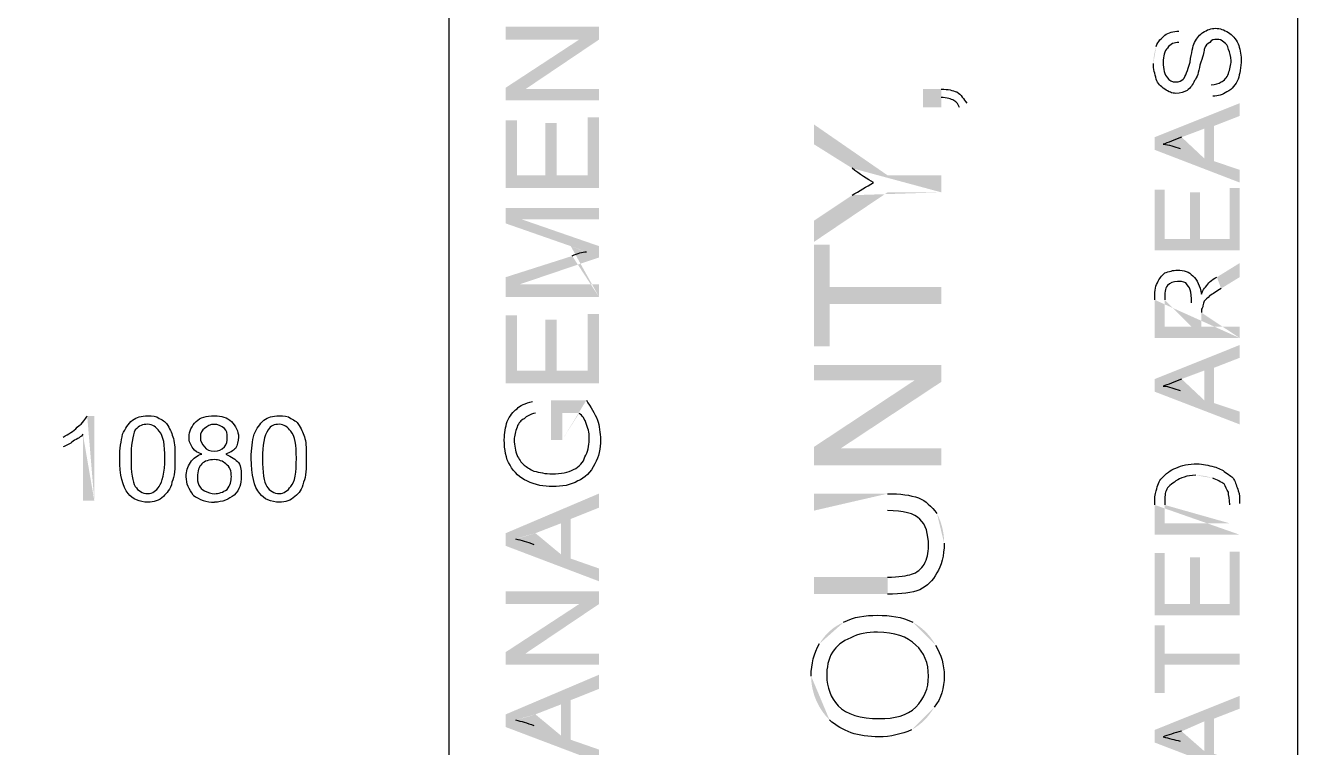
# Model space of a CAD drawing. Header units: feet. Extents: x -88.4 to -52.7, y -30 to -2.4.
# Drawn here: x -54.986 to -53.485, y -10.049 to -9.197 of the extents above; entities that cross this region are included whole.
import ezdxf

# ---------------------------------------------------------------- set-up
doc = ezdxf.new("R2010")
doc.units = ezdxf.units.FT
doc.header["$LTSCALE"] = 0.3
doc.header["$MEASUREMENT"] = 0
doc.layers.add('PDF_Geometry', color=7, linetype='Continuous')
doc.layers.add('PDF_Solid Fills', color=7, linetype='Continuous')

msp = doc.modelspace()

# ---------------------------------------------------------------- hatches: boundary and pattern name
at = {"layer": 'PDF_Solid Fills', "transparency": 33554559}
for points in [[(-54.3095, -9.285), (-54.4196, -9.285), (-54.4196, -9.27), (-54.3329, -9.2132), (-54.4196, -9.2132), (-54.4196, -9.1982), (-54.3095, -9.1982), (-54.3095, -9.2132), (-54.3963, -9.2717), (-54.3095, -9.2717)], [(-54.3095, -9.3885), (-54.4196, -9.3885), (-54.4196, -9.3084), (-54.4063, -9.3084), (-54.4063, -9.3735), (-54.373, -9.3735), (-54.373, -9.3118), (-54.3596, -9.3118), (-54.3596, -9.3735), (-54.3229, -9.3735), (-54.3229, -9.3051), (-54.3095, -9.3051)], [(-53.5538, -9.462), (-53.6539, -9.462), (-53.6539, -9.3902), (-53.6422, -9.3902), (-53.6422, -9.4486), (-53.6122, -9.4486), (-53.6122, -9.3935), (-53.6006, -9.3935), (-53.6006, -9.4486), (-53.5655, -9.4486), (-53.5655, -9.3885), (-53.5538, -9.3885)], [(-53.9058, -9.5254), (-54.0376, -9.5254), (-54.0376, -9.5754), (-54.056, -9.5754), (-54.056, -9.4553), (-54.0376, -9.4553), (-54.0376, -9.5053), (-53.9058, -9.5053)], [(-54.3095, -9.6188), (-54.4196, -9.6188), (-54.4196, -9.5387), (-54.4063, -9.5387), (-54.4063, -9.6038), (-54.373, -9.6038), (-54.373, -9.5437), (-54.3596, -9.5437), (-54.3596, -9.6038), (-54.3229, -9.6038), (-54.3229, -9.5371), (-54.3095, -9.5371)], [(-53.9058, -9.7156), (-54.056, -9.7156), (-54.056, -9.6939), (-53.9375, -9.6155), (-54.056, -9.6155), (-54.056, -9.5972), (-53.9058, -9.5972), (-53.9058, -9.6172), (-54.0243, -9.6956), (-53.9058, -9.6956)], [(-53.5538, -9.8926), (-53.6539, -9.8926), (-53.6539, -9.8192), (-53.6422, -9.8192), (-53.6422, -9.8793), (-53.6122, -9.8793), (-53.6122, -9.8242), (-53.6006, -9.8242), (-53.6006, -9.8793), (-53.5655, -9.8793), (-53.5655, -9.8175), (-53.5538, -9.8175)], [(-54.3095, -9.951), (-54.4196, -9.951), (-54.4196, -9.936), (-54.3329, -9.8793), (-54.4196, -9.8793), (-54.4196, -9.8643), (-54.3095, -9.8643), (-54.3095, -9.8793), (-54.3963, -9.9377), (-54.3095, -9.9377)], [(-53.5538, -9.951), (-53.6422, -9.951), (-53.6422, -9.9844), (-53.6539, -9.9844), (-53.6539, -9.9043), (-53.6422, -9.9043), (-53.6422, -9.9377), (-53.5538, -9.9377)]]:
    msp.add_hatch(color=256, dxfattribs=at).paths.add_polyline_path(points)
h = msp.add_hatch(color=256, dxfattribs=at)
h.paths.add_polyline_path([(-53.5856, -9.28), (-53.5872, -9.2667)], flags=0)
h.paths.add_polyline_path([(-53.6522, -9.2216, 0.082095), (-53.6556, -9.2416)], flags=0)
h.paths.add_polyline_path([(-53.6256, -9.2032), (-53.6256, -9.2166)], flags=0)
h = msp.add_hatch(color=256, dxfattribs=at)
h.paths.add_polyline_path([(-53.9058, -9.2933), (-53.9275, -9.2933), (-53.9275, -9.2717), (-53.9058, -9.2717)], flags=0)
h.paths.add_polyline_path([(-53.8758, -9.2883), (-53.8841, -9.2933)], flags=0)
h.paths.add_polyline_path([(-53.9058, -9.2817), (-53.9058, -9.2933)], flags=0)
h = msp.add_hatch(color=256, dxfattribs=at)
h.paths.add_polyline_path([(-53.5538, -9.3819), (-53.6539, -9.3434), (-53.6539, -9.3284), (-53.5538, -9.2883), (-53.5538, -9.3034), (-53.5839, -9.3151), (-53.5839, -9.3568), (-53.5538, -9.3669)], flags=0)
h.paths.add_polyline_path([(-53.5956, -9.3534), (-53.5956, -9.3184), (-53.6222, -9.3284)], flags=0)
h.paths.add_polyline_path([(-53.6239, -9.3418), (-53.5956, -9.3534)], flags=0)
h = msp.add_hatch(color=256, dxfattribs=at)
h.paths.add_polyline_path([(-53.9058, -9.3935), (-53.9692, -9.3935), (-54.056, -9.452), (-54.056, -9.4269), (-54.0109, -9.3969)], flags=0)
h.paths.add_polyline_path([(-54.0109, -9.3651), (-54.056, -9.3368), (-54.056, -9.3134), (-53.9692, -9.3734), (-53.9058, -9.3734), (-53.9058, -9.3935)], flags=0)
h = msp.add_hatch(color=256, dxfattribs=at)
h.paths.add_polyline_path([(-54.3095, -9.5171), (-54.4196, -9.5171), (-54.4196, -9.4936), (-54.3412, -9.4686)], flags=0)
h.paths.add_polyline_path([(-54.3429, -9.457, 0.016763), (-54.3245, -9.4636)], flags=0)
h.paths.add_polyline_path([(-54.3429, -9.457), (-54.4196, -9.4302), (-54.4196, -9.4119), (-54.3095, -9.4119), (-54.3095, -9.4252), (-54.4013, -9.4252), (-54.3095, -9.457), (-54.3095, -9.4703), (-54.403, -9.502), (-54.3095, -9.502), (-54.3095, -9.5171)], flags=0)
h = msp.add_hatch(color=256, dxfattribs=at)
h.paths.add_polyline_path([(-53.5538, -9.5654), (-53.6539, -9.5654), (-53.6539, -9.5204)], flags=0)
h.paths.add_polyline_path([(-53.5806, -9.4936), (-53.5538, -9.477), (-53.5538, -9.4936), (-53.5756, -9.507)], flags=0)
h.paths.add_polyline_path([(-53.5989, -9.5354), (-53.5989, -9.5521), (-53.5538, -9.5521), (-53.5538, -9.5654)], flags=0)
h.paths.add_polyline_path([(-53.6106, -9.5521), (-53.6106, -9.5237)], flags=0)
h.paths.add_polyline_path([(-53.6422, -9.5204), (-53.6422, -9.5521), (-53.6106, -9.5521)], flags=0)
h = msp.add_hatch(color=256, dxfattribs=at)
h.paths.add_polyline_path([(-53.5538, -9.6673), (-53.6539, -9.6288), (-53.6539, -9.6138), (-53.5538, -9.5737), (-53.5538, -9.5888), (-53.5839, -9.6005), (-53.5839, -9.6422), (-53.5538, -9.6523)], flags=0)
h.paths.add_polyline_path([(-53.5956, -9.6388), (-53.5956, -9.6038), (-53.6222, -9.6138)], flags=0)
h.paths.add_polyline_path([(-53.6239, -9.6272), (-53.5956, -9.6388)], flags=0)
h = msp.add_hatch(color=256, dxfattribs=at)
h.paths.add_polyline_path([(-54.3529, -9.6856), (-54.3663, -9.6856), (-54.3663, -9.6388), (-54.3245, -9.6388)], flags=0)
h.paths.add_polyline_path([(-54.388, -9.6405), (-54.3846, -9.6539)], flags=0)
h.paths.add_polyline_path([(-54.3329, -9.6539), (-54.3529, -9.6539), (-54.3529, -9.6856)], flags=0)
h = msp.add_hatch(color=256, dxfattribs=at)
h.paths.add_polyline_path([(-54.905, -9.7574), (-54.9185, -9.7574), (-54.9185, -9.6789)], flags=0)
h.paths.add_polyline_path([(-54.9418, -9.6939), (-54.9418, -9.6823)], flags=0)
h.paths.add_polyline_path([(-54.9134, -9.6573), (-54.905, -9.6573), (-54.905, -9.7574)], flags=0)
h = msp.add_hatch(color=256, dxfattribs=at)
h.paths.add_polyline_path([(-53.5538, -9.7975), (-53.6539, -9.7975), (-53.6539, -9.7624)], flags=0)
h.paths.add_polyline_path([(-53.5538, -9.7607), (-53.5538, -9.7975)], flags=0)
h.paths.add_polyline_path([(-53.5655, -9.7841), (-53.5655, -9.7624)], flags=0)
h.paths.add_polyline_path([(-53.5856, -9.7307, 0.082095), (-53.6056, -9.7274)], flags=0)
h.paths.add_polyline_path([(-53.6422, -9.7624), (-53.6422, -9.7841), (-53.5655, -9.7841)], flags=0)
h = msp.add_hatch(color=256, dxfattribs=at)
h.paths.add_polyline_path([(-54.3095, -9.8525), (-54.4196, -9.8107), (-54.4196, -9.7957), (-54.3095, -9.7489), (-54.3095, -9.7656), (-54.3429, -9.7789), (-54.3429, -9.8257), (-54.3095, -9.8374)], flags=0)
h.paths.add_polyline_path([(-54.3545, -9.8207), (-54.3545, -9.7841), (-54.3846, -9.7957)], flags=0)
h.paths.add_polyline_path([(-54.408, -9.8024, 0.021502), (-54.3846, -9.7957)], flags=0)
h.paths.add_polyline_path([(-54.3863, -9.8091), (-54.3545, -9.8207)], flags=0)
h = msp.add_hatch(color=256, dxfattribs=at)
h.paths.add_polyline_path([(-54.056, -9.7691), (-54.056, -9.7491), (-53.9692, -9.7491)], flags=0)
h.paths.add_polyline_path([(-53.9024, -9.8075, 0.11949), (-53.9109, -9.7724)], flags=0)
h.paths.add_polyline_path([(-53.9692, -9.8676), (-54.056, -9.8676), (-54.056, -9.8475), (-53.9692, -9.8475)], flags=0)
h.paths.add_polyline_path([(-53.9692, -9.7691), (-54.056, -9.7691)], flags=0)
h = msp.add_hatch(color=256, dxfattribs=at)
h.paths.add_polyline_path([(-54.0593, -9.9644, 0.198799), (-54.0376, -10.0161)], flags=0)
h.paths.add_polyline_path([(-54.021, -9.9009, 0.166136), (-54.0493, -9.926)], flags=0)
h.paths.add_polyline_path([(-53.9125, -9.9277, 0.14181), (-53.9392, -9.9009)], flags=0)
h.paths.add_polyline_path([(-53.9409, -10.0278, 0.140625), (-53.9142, -10.0011)], flags=0)
h = msp.add_hatch(color=256, dxfattribs=at)
h.paths.add_polyline_path([(-54.3095, -10.0662), (-54.4196, -10.0245), (-54.4196, -10.0095), (-54.3095, -9.9627), (-54.3095, -9.9794), (-54.3429, -9.9927), (-54.3429, -10.0395), (-54.3095, -10.0511)], flags=0)
h.paths.add_polyline_path([(-54.3545, -10.0345), (-54.3545, -9.9978), (-54.3846, -10.0095)], flags=0)
h.paths.add_polyline_path([(-54.408, -10.0161, 0.021502), (-54.3846, -10.0095)], flags=0)
h.paths.add_polyline_path([(-54.3863, -10.0228), (-54.3545, -10.0345)], flags=0)
h = msp.add_hatch(color=256, dxfattribs=at)
h.paths.add_polyline_path([(-53.5538, -10.0812), (-53.6539, -10.0428), (-53.6539, -10.0278), (-53.5538, -9.9877), (-53.5538, -10.0028), (-53.5839, -10.0145), (-53.5839, -10.0561), (-53.5538, -10.0662)], flags=0)
h.paths.add_polyline_path([(-53.5956, -10.0528), (-53.5956, -10.0178), (-53.6222, -10.0295)], flags=0)
h.paths.add_polyline_path([(-53.6239, -10.0411), (-53.5956, -10.0528)], flags=0)

# ---------------------------------------------------------------- linework, layer by layer
at = {"layer": 'PDF_Geometry', "lineweight": 25}
msp.add_lwpolyline([(-68.9998, -12.4632), (-68.9998, -2.4479), (-53.4855, -2.4479), (-53.4855, -12.4632)], close=True, dxfattribs=at)
msp.add_lwpolyline([(-54.4864, -12.4632), (-54.4864, -2.4479)], dxfattribs=at)
msp.add_lwpolyline([(-54.7883, -9.7507, 0.165326), (-54.7633, -9.7591)], format="xyb", dxfattribs=at)
for points in [[(-53.5972, -9.2049), (-53.5922, -9.2016), (-53.5872, -9.1999), (-53.5822, -9.1999)], [(-53.5822, -9.1999), (-53.5772, -9.1999), (-53.5721, -9.2016), (-53.5671, -9.2049)], [(-53.6522, -9.2216), (-53.6506, -9.2149), (-53.6456, -9.2116), (-53.6422, -9.2082)], [(-53.6422, -9.2082), (-53.6372, -9.2049), (-53.6322, -9.2032), (-53.6256, -9.2032)], [(-53.6072, -9.2166), (-53.6039, -9.2116), (-53.6006, -9.2066), (-53.5972, -9.2049)], [(-53.5806, -9.2132), (-53.5839, -9.2132), (-53.5872, -9.2132), (-53.5889, -9.2166)], [(-53.5721, -9.2166), (-53.5756, -9.2132), (-53.5772, -9.2132), (-53.5806, -9.2132)], [(-53.5671, -9.2049), (-53.5621, -9.2082), (-53.5588, -9.2116), (-53.5555, -9.2182)], [(-53.6389, -9.2232), (-53.6422, -9.2266), (-53.6439, -9.2332), (-53.6439, -9.2399)], [(-53.6256, -9.2166), (-53.6306, -9.2166), (-53.6356, -9.2182), (-53.6389, -9.2232)], [(-53.6122, -9.2399), (-53.6106, -9.2282), (-53.6089, -9.2216), (-53.6072, -9.2166)], [(-53.5956, -9.2249), (-53.5956, -9.2282), (-53.5972, -9.2332), (-53.6006, -9.2433)], [(-53.5889, -9.2166), (-53.5922, -9.2182), (-53.5939, -9.2199), (-53.5956, -9.2249)], [(-53.5671, -9.2249), (-53.5671, -9.2199), (-53.5705, -9.2182), (-53.5721, -9.2166)], [(-53.5638, -9.2382), (-53.5638, -9.2332), (-53.5655, -9.2282), (-53.5671, -9.2249)], [(-53.5555, -9.2182), (-53.5538, -9.2232), (-53.5521, -9.2299), (-53.5521, -9.2366)], [(-53.6522, -9.26), (-53.6539, -9.2533), (-53.6556, -9.2483), (-53.6556, -9.2416)], [(-53.6439, -9.2399), (-53.6439, -9.2483), (-53.6422, -9.255), (-53.6389, -9.2583)], [(-53.6206, -9.26), (-53.6172, -9.2567), (-53.6156, -9.25), (-53.6122, -9.2399)], [(-53.6006, -9.2433), (-53.6022, -9.2517), (-53.6039, -9.2583), (-53.6072, -9.2617)], [(-53.5671, -9.2533), (-53.5655, -9.2483), (-53.5638, -9.2433), (-53.5638, -9.2382)], [(-53.5521, -9.2366), (-53.5521, -9.2467), (-53.5538, -9.2533), (-53.5555, -9.26)], [(-53.6422, -9.2717), (-53.6472, -9.2683), (-53.6506, -9.265), (-53.6522, -9.26)], [(-53.6389, -9.2583), (-53.6372, -9.2617), (-53.6339, -9.2633), (-53.6289, -9.2633)], [(-53.6289, -9.2633), (-53.6256, -9.2633), (-53.6222, -9.2617), (-53.6206, -9.26)], [(-53.5756, -9.2633), (-53.5721, -9.2617), (-53.5688, -9.2583), (-53.5671, -9.2533)], [(-53.5555, -9.26), (-53.5588, -9.2667), (-53.5621, -9.2717), (-53.5688, -9.275)], [(-53.9058, -9.2717), (-53.8974, -9.2717), (-53.8924, -9.2733), (-53.8874, -9.275)], [(-53.8874, -9.275), (-53.8824, -9.2783), (-53.8791, -9.2833), (-53.8758, -9.2883)], [(-53.6289, -9.2767), (-53.6339, -9.2767), (-53.6372, -9.275), (-53.6422, -9.2717)], [(-53.6156, -9.2733), (-53.6189, -9.275), (-53.6239, -9.2767), (-53.6289, -9.2767)], [(-53.6072, -9.2617), (-53.6089, -9.2667), (-53.6122, -9.27), (-53.6156, -9.2733)], [(-53.5872, -9.2667), (-53.5822, -9.2667), (-53.5789, -9.265), (-53.5756, -9.2633)], [(-53.5688, -9.275), (-53.5739, -9.2783), (-53.5789, -9.28), (-53.5856, -9.28)], [(-53.8908, -9.285), (-53.8941, -9.2833), (-53.8991, -9.2817), (-53.9058, -9.2817)], [(-53.8841, -9.2933), (-53.8858, -9.29), (-53.8874, -9.2867), (-53.8908, -9.285)], [(-53.6222, -9.3284), (-53.6306, -9.3318), (-53.6389, -9.3351), (-53.6439, -9.3368)], [(-53.6439, -9.3368), (-53.6372, -9.3368), (-53.6306, -9.3401), (-53.6239, -9.3418)], [(-53.9859, -9.3819), (-53.9925, -9.3784), (-54.0025, -9.3718), (-54.0109, -9.3651)], [(-54.0109, -9.3969), (-54.0025, -9.3919), (-53.9942, -9.3869), (-53.9859, -9.3819)], [(-54.3412, -9.4686), (-54.3345, -9.4653), (-54.3295, -9.4636), (-54.3245, -9.4636)], [(-53.6506, -9.5003), (-53.6489, -9.4953), (-53.6456, -9.492), (-53.6422, -9.4886)], [(-53.6422, -9.4886), (-53.6372, -9.487), (-53.6322, -9.4853), (-53.6272, -9.4853)], [(-53.6272, -9.4986), (-53.6322, -9.4986), (-53.6356, -9.5003), (-53.6389, -9.5036)], [(-53.6272, -9.4853), (-53.6189, -9.4853), (-53.6139, -9.487), (-53.6089, -9.492)], [(-53.6172, -9.5003), (-53.6206, -9.4986), (-53.6239, -9.4986), (-53.6272, -9.4986)], [(-53.6089, -9.492), (-53.6039, -9.497), (-53.6006, -9.5036), (-53.5989, -9.5136)], [(-53.5939, -9.5053), (-53.5906, -9.5003), (-53.5872, -9.497), (-53.5806, -9.4936)], [(-53.6539, -9.5204), (-53.6539, -9.512), (-53.6539, -9.5053), (-53.6506, -9.5003)], [(-53.6389, -9.5036), (-53.6422, -9.507), (-53.6422, -9.512), (-53.6422, -9.5204)], [(-53.6122, -9.5086), (-53.6122, -9.5053), (-53.6156, -9.5036), (-53.6172, -9.5003)], [(-53.6106, -9.5237), (-53.6106, -9.5171), (-53.6106, -9.512), (-53.6122, -9.5086)], [(-53.5989, -9.5136), (-53.5972, -9.5086), (-53.5956, -9.507), (-53.5939, -9.5053)], [(-53.5756, -9.507), (-53.5806, -9.5103), (-53.5856, -9.5136), (-53.5889, -9.5154)], [(-53.5972, -9.5287), (-53.5989, -9.5304), (-53.5989, -9.5321), (-53.5989, -9.5354)], [(-53.5956, -9.5221), (-53.5972, -9.5254), (-53.5972, -9.5271), (-53.5972, -9.5287)], [(-53.5889, -9.5154), (-53.5922, -9.5187), (-53.5939, -9.5204), (-53.5956, -9.5221)], [(-53.6222, -9.6138), (-53.6306, -9.6172), (-53.6389, -9.6205), (-53.6439, -9.6222)], [(-53.6439, -9.6222), (-53.6372, -9.6222), (-53.6306, -9.6255), (-53.6239, -9.6272)], [(-54.418, -9.6639), (-54.4146, -9.6573), (-54.4113, -9.6523), (-54.4063, -9.6488)], [(-54.4063, -9.6488), (-54.403, -9.6455), (-54.3963, -9.6422), (-54.388, -9.6405)], [(-54.3245, -9.6388), (-54.3195, -9.6472), (-54.3145, -9.6539), (-54.3112, -9.6623)], [(-54.9251, -9.6706), (-54.9185, -9.6656), (-54.915, -9.6606), (-54.9134, -9.6573)], [(-54.8717, -9.6788), (-54.8684, -9.6722), (-54.865, -9.6672), (-54.86, -9.6622)], [(-54.86, -9.6622), (-54.855, -9.6588), (-54.85, -9.6572), (-54.8417, -9.6572)], [(-54.8417, -9.6572), (-54.8367, -9.6572), (-54.8317, -9.6572), (-54.8284, -9.6605)], [(-54.8284, -9.6605), (-54.8234, -9.6622), (-54.82, -9.6655), (-54.8184, -9.6688)], [(-54.7933, -9.6823), (-54.7933, -9.6756), (-54.7899, -9.6689), (-54.7849, -9.6639)], [(-54.7849, -9.6639), (-54.7799, -9.6589), (-54.7733, -9.6573), (-54.7633, -9.6573)], [(-54.7633, -9.6573), (-54.7549, -9.6573), (-54.7483, -9.6589), (-54.7433, -9.6639)], [(-54.7433, -9.6639), (-54.7383, -9.6689), (-54.7349, -9.6756), (-54.7349, -9.6823)], [(-54.7166, -9.6788), (-54.7133, -9.6722), (-54.7099, -9.6672), (-54.7049, -9.6622)], [(-54.7049, -9.6622), (-54.6999, -9.6588), (-54.6949, -9.6572), (-54.6866, -9.6572)], [(-54.6866, -9.6572), (-54.6816, -9.6572), (-54.6766, -9.6572), (-54.6733, -9.6605)], [(-54.6733, -9.6605), (-54.6683, -9.6622), (-54.6649, -9.6655), (-54.6633, -9.6688)], [(-54.4213, -9.6856), (-54.4213, -9.6773), (-54.4196, -9.6706), (-54.418, -9.6639)], [(-54.398, -9.6606), (-54.4013, -9.6623), (-54.4046, -9.6656), (-54.4063, -9.6706)], [(-54.3846, -9.6539), (-54.3913, -9.6556), (-54.3946, -9.6573), (-54.398, -9.6606)], [(-54.3245, -9.6673), (-54.3262, -9.6606), (-54.3295, -9.6573), (-54.3329, -9.6539)], [(-54.3112, -9.6623), (-54.3095, -9.6689), (-54.3079, -9.6773), (-54.3079, -9.6856)], [(-54.9418, -9.6823), (-54.9351, -9.6789), (-54.9301, -9.6756), (-54.9251, -9.6706)], [(-54.9185, -9.6789), (-54.9201, -9.6823), (-54.9251, -9.6839), (-54.9301, -9.6873)], [(-54.875, -9.7073), (-54.875, -9.6956), (-54.8734, -9.6873), (-54.8717, -9.6788)], [(-54.8567, -9.6738), (-54.86, -9.6805), (-54.8617, -9.6923), (-54.8617, -9.7073)], [(-54.8417, -9.6672), (-54.8484, -9.6672), (-54.8517, -9.6688), (-54.8567, -9.6738)], [(-54.8284, -9.6755), (-54.8317, -9.6705), (-54.8367, -9.6672), (-54.8417, -9.6672)], [(-54.8217, -9.7073), (-54.8217, -9.6923), (-54.8234, -9.6805), (-54.8284, -9.6755)], [(-54.8184, -9.6688), (-54.815, -9.6738), (-54.8134, -9.6788), (-54.8117, -9.6839)], [(-54.7749, -9.6723), (-54.7783, -9.6739), (-54.7799, -9.6773), (-54.7799, -9.6823)], [(-54.7633, -9.6673), (-54.7683, -9.6673), (-54.7716, -9.6689), (-54.7749, -9.6723)], [(-54.7516, -9.6723), (-54.7549, -9.6689), (-54.7599, -9.6673), (-54.7633, -9.6673)], [(-54.7483, -9.6823), (-54.7483, -9.6789), (-54.7483, -9.6739), (-54.7516, -9.6723)], [(-54.7199, -9.7073), (-54.7199, -9.6956), (-54.7183, -9.6873), (-54.7166, -9.6788)], [(-54.6999, -9.6738), (-54.7049, -9.6805), (-54.7066, -9.6923), (-54.7066, -9.7073)], [(-54.6866, -9.6672), (-54.6933, -9.6672), (-54.6966, -9.6688), (-54.6999, -9.6738)], [(-54.6733, -9.6755), (-54.6766, -9.6705), (-54.6816, -9.6672), (-54.6866, -9.6672)], [(-54.6666, -9.7073), (-54.6666, -9.6923), (-54.6683, -9.6805), (-54.6733, -9.6755)], [(-54.6633, -9.6688), (-54.6599, -9.6738), (-54.6583, -9.6788), (-54.6566, -9.6839)], [(-54.4063, -9.6706), (-54.408, -9.6756), (-54.4096, -9.6806), (-54.4096, -9.6856)], [(-54.3212, -9.6856), (-54.3212, -9.6789), (-54.3212, -9.6739), (-54.3245, -9.6673)], [(-54.9301, -9.6873), (-54.9335, -9.6906), (-54.9385, -9.6923), (-54.9418, -9.6939)], [(-54.8117, -9.6839), (-54.81, -9.6906), (-54.81, -9.6973), (-54.81, -9.7073)], [(-54.7883, -9.6956), (-54.7916, -9.6923), (-54.7933, -9.6873), (-54.7933, -9.6823)], [(-54.7799, -9.6823), (-54.7799, -9.6873), (-54.7783, -9.6906), (-54.7749, -9.6939)], [(-54.7749, -9.6939), (-54.7733, -9.6973), (-54.7683, -9.6989), (-54.7633, -9.6989)], [(-54.7633, -9.6989), (-54.7583, -9.6989), (-54.7549, -9.6973), (-54.7516, -9.6939)], [(-54.7516, -9.6939), (-54.7483, -9.6906), (-54.7483, -9.6873), (-54.7483, -9.6823)], [(-54.7349, -9.6823), (-54.7349, -9.6873), (-54.7366, -9.6923), (-54.7383, -9.6956)], [(-54.6566, -9.6839), (-54.6549, -9.6906), (-54.6549, -9.6973), (-54.6549, -9.7073)], [(-54.4146, -9.7156), (-54.4196, -9.7073), (-54.4213, -9.6973), (-54.4213, -9.6856)], [(-54.4096, -9.6856), (-54.4096, -9.6923), (-54.408, -9.6989), (-54.4063, -9.7039)], [(-54.3262, -9.7056), (-54.3229, -9.7006), (-54.3212, -9.6923), (-54.3212, -9.6856)], [(-54.3079, -9.6856), (-54.3079, -9.6956), (-54.3095, -9.7056), (-54.3145, -9.7139)], [(-54.865, -9.7489), (-54.8717, -9.7406), (-54.875, -9.7273), (-54.875, -9.7073)], [(-54.8617, -9.7073), (-54.8617, -9.7239), (-54.86, -9.7356), (-54.8567, -9.7406)], [(-54.8284, -9.7406), (-54.825, -9.7356), (-54.8217, -9.7239), (-54.8217, -9.7073)], [(-54.81, -9.7073), (-54.81, -9.7189), (-54.81, -9.7289), (-54.8134, -9.7356)], [(-54.7916, -9.7123), (-54.7883, -9.7073), (-54.7833, -9.7039), (-54.7783, -9.7023)], [(-54.7783, -9.7023), (-54.7833, -9.7006), (-54.7866, -9.6989), (-54.7883, -9.6956)], [(-54.7633, -9.7089), (-54.7699, -9.7089), (-54.7749, -9.7106), (-54.7783, -9.7139)], [(-54.7499, -9.7139), (-54.7533, -9.7106), (-54.7583, -9.7089), (-54.7633, -9.7089)], [(-54.7383, -9.6956), (-54.7416, -9.6989), (-54.7449, -9.7006), (-54.7499, -9.7023)], [(-54.7499, -9.7023), (-54.7433, -9.7056), (-54.7383, -9.7089), (-54.7349, -9.7123)], [(-54.7099, -9.7489), (-54.7166, -9.7406), (-54.7199, -9.7273), (-54.7199, -9.7073)], [(-54.7066, -9.7073), (-54.7066, -9.7239), (-54.7049, -9.7356), (-54.7016, -9.7406)], [(-54.6733, -9.7406), (-54.6683, -9.7356), (-54.6666, -9.7239), (-54.6666, -9.7073)], [(-54.6549, -9.7073), (-54.6549, -9.7189), (-54.6549, -9.7289), (-54.6583, -9.7356)], [(-54.4063, -9.7039), (-54.4046, -9.7073), (-54.4013, -9.7123), (-54.398, -9.7156)], [(-54.3395, -9.7207), (-54.3329, -9.7173), (-54.3279, -9.7123), (-54.3262, -9.7056)], [(-54.7966, -9.7291), (-54.7966, -9.7224), (-54.7949, -9.7173), (-54.7916, -9.7123)], [(-54.7783, -9.7139), (-54.7816, -9.7173), (-54.7833, -9.7224), (-54.7833, -9.7291)], [(-54.7433, -9.7291), (-54.7433, -9.7224), (-54.7449, -9.7173), (-54.7499, -9.7139)], [(-54.7349, -9.7123), (-54.7316, -9.7173), (-54.7316, -9.7224), (-54.7316, -9.7291)], [(-54.3946, -9.7341), (-54.403, -9.7307), (-54.4096, -9.7241), (-54.4146, -9.7156)], [(-54.398, -9.7156), (-54.3946, -9.7173), (-54.3913, -9.7207), (-54.3863, -9.7224)], [(-54.3863, -9.7224), (-54.3796, -9.7241), (-54.373, -9.7257), (-54.3646, -9.7257)], [(-54.3646, -9.7257), (-54.3545, -9.7257), (-54.3462, -9.7241), (-54.3395, -9.7207)], [(-54.3145, -9.7139), (-54.3195, -9.7241), (-54.3262, -9.7307), (-54.3345, -9.7341)], [(-53.6456, -9.7307), (-53.6406, -9.7257), (-53.6356, -9.7207), (-53.6289, -9.7189)], [(-53.6289, -9.7189), (-53.6222, -9.7156), (-53.6139, -9.7139), (-53.6039, -9.7139)], [(-53.6039, -9.7139), (-53.5972, -9.7139), (-53.5906, -9.7156), (-53.5839, -9.7173)], [(-53.5839, -9.7173), (-53.5789, -9.7189), (-53.5739, -9.7207), (-53.5705, -9.7241)], [(-53.5705, -9.7241), (-53.5655, -9.7274), (-53.5621, -9.7291), (-53.5605, -9.7324)], [(-54.8134, -9.7356), (-54.815, -9.7439), (-54.82, -9.7489), (-54.8234, -9.7524)], [(-54.7883, -9.7507), (-54.7933, -9.7441), (-54.7966, -9.7374), (-54.7966, -9.7291)], [(-54.7833, -9.7291), (-54.7833, -9.7324), (-54.7833, -9.7357), (-54.7816, -9.7391)], [(-54.7816, -9.7391), (-54.7799, -9.7424), (-54.7783, -9.7441), (-54.7749, -9.7457)], [(-54.7483, -9.7441), (-54.7449, -9.7391), (-54.7433, -9.7341), (-54.7433, -9.7291)], [(-54.7316, -9.7291), (-54.7316, -9.7374), (-54.7333, -9.7441), (-54.7399, -9.7507)], [(-54.6583, -9.7356), (-54.6599, -9.7439), (-54.6633, -9.7489), (-54.6683, -9.7524)], [(-54.3646, -9.7407), (-54.3746, -9.7407), (-54.3846, -9.7391), (-54.3946, -9.7341)], [(-54.3345, -9.7341), (-54.3429, -9.7391), (-54.3529, -9.7407), (-54.3646, -9.7407)], [(-53.6522, -9.7457), (-53.6506, -9.7391), (-53.6489, -9.7341), (-53.6456, -9.7307)], [(-53.6289, -9.7341), (-53.6339, -9.7374), (-53.6389, -9.7407), (-53.6406, -9.7457)], [(-53.6056, -9.7274), (-53.6156, -9.7274), (-53.6239, -9.7307), (-53.6289, -9.7341)], [(-53.5721, -9.7374), (-53.5756, -9.7357), (-53.5806, -9.7324), (-53.5856, -9.7307)], [(-53.5671, -9.7474), (-53.5688, -9.7441), (-53.5705, -9.7407), (-53.5721, -9.7374)], [(-53.5605, -9.7324), (-53.5588, -9.7357), (-53.5571, -9.7407), (-53.5555, -9.7457)], [(-54.8417, -9.7591), (-54.8517, -9.7591), (-54.86, -9.7557), (-54.865, -9.7489)], [(-54.8567, -9.7406), (-54.8534, -9.7456), (-54.8484, -9.7489), (-54.8417, -9.7489)], [(-54.8417, -9.7489), (-54.8367, -9.7489), (-54.8317, -9.7456), (-54.8284, -9.7406)], [(-54.8234, -9.7524), (-54.8284, -9.7574), (-54.835, -9.7591), (-54.8417, -9.7591)], [(-54.7749, -9.7457), (-54.7716, -9.7474), (-54.7666, -9.7491), (-54.7633, -9.7491)], [(-54.7633, -9.7491), (-54.7583, -9.7491), (-54.7533, -9.7474), (-54.7483, -9.7441)], [(-54.7399, -9.7507), (-54.7466, -9.7557), (-54.7533, -9.7591), (-54.7633, -9.7591)], [(-54.6866, -9.7591), (-54.6966, -9.7591), (-54.7049, -9.7557), (-54.7099, -9.7489)], [(-54.7016, -9.7406), (-54.6983, -9.7456), (-54.6933, -9.7489), (-54.6866, -9.7489)], [(-54.6866, -9.7489), (-54.6816, -9.7489), (-54.6766, -9.7456), (-54.6733, -9.7406)], [(-54.6683, -9.7524), (-54.6733, -9.7574), (-54.6799, -9.7591), (-54.6866, -9.7591)], [(-53.9692, -9.7491), (-53.9542, -9.7491), (-53.9425, -9.7507), (-53.9325, -9.7541)], [(-53.9325, -9.7541), (-53.9242, -9.7574), (-53.9175, -9.7641), (-53.9109, -9.7724)], [(-53.6539, -9.7624), (-53.6539, -9.7557), (-53.6539, -9.7491), (-53.6522, -9.7457)], [(-53.6406, -9.7457), (-53.6422, -9.7491), (-53.6422, -9.7557), (-53.6422, -9.7624)], [(-53.5655, -9.7624), (-53.5655, -9.7557), (-53.5671, -9.7507), (-53.5671, -9.7474)], [(-53.5555, -9.7457), (-53.5538, -9.7491), (-53.5538, -9.7557), (-53.5538, -9.7607)], [(-53.9309, -9.7791), (-53.9375, -9.7724), (-53.9509, -9.7691), (-53.9692, -9.7691)], [(-53.9209, -9.8108), (-53.9209, -9.7958), (-53.9242, -9.7857), (-53.9309, -9.7791)], [(-54.408, -9.8024), (-54.4013, -9.8041), (-54.3946, -9.8057), (-54.3863, -9.8091)], [(-53.9259, -9.8325), (-53.9225, -9.8258), (-53.9209, -9.8192), (-53.9209, -9.8108)], [(-53.9024, -9.8075), (-53.9024, -9.8225), (-53.9058, -9.8342), (-53.9109, -9.8425)], [(-53.9692, -9.8475), (-53.9559, -9.8475), (-53.9459, -9.8458), (-53.9409, -9.8442)], [(-53.9409, -9.8442), (-53.9342, -9.8425), (-53.9292, -9.8375), (-53.9259, -9.8325)], [(-53.9109, -9.8425), (-53.9159, -9.8525), (-53.9225, -9.8576), (-53.9309, -9.8626)], [(-53.9309, -9.8626), (-53.9409, -9.8659), (-53.9525, -9.8676), (-53.9692, -9.8676)], [(-54.021, -9.9009), (-54.0092, -9.8943), (-53.9959, -9.8926), (-53.9809, -9.8926)], [(-53.9809, -9.8926), (-53.9659, -9.8926), (-53.9525, -9.8943), (-53.9392, -9.9009)], [(-54.0125, -9.9193), (-54.0226, -9.9226), (-54.0293, -9.9294), (-54.0343, -9.936)], [(-53.9809, -9.9126), (-53.9925, -9.9126), (-54.0042, -9.9143), (-54.0125, -9.9193)], [(-53.9359, -9.9277), (-53.9459, -9.9176), (-53.9609, -9.9126), (-53.9809, -9.9126)], [(-54.0593, -9.9644), (-54.0593, -9.9494), (-54.056, -9.9377), (-54.0493, -9.926)], [(-53.9209, -9.9644), (-53.9209, -9.9494), (-53.9259, -9.936), (-53.9359, -9.9277)], [(-53.9125, -9.9277), (-53.9058, -9.9394), (-53.9024, -9.951), (-53.9024, -9.9644)], [(-54.0343, -9.936), (-54.0393, -9.9444), (-54.041, -9.9544), (-54.041, -9.9644)], [(-54.041, -9.9644), (-54.041, -9.9777), (-54.036, -9.9894), (-54.0276, -9.9995)], [(-53.9359, -10.0011), (-53.9259, -9.991), (-53.9209, -9.9794), (-53.9209, -9.9644)], [(-53.9024, -9.9644), (-53.9024, -9.9777), (-53.9058, -9.991), (-53.9142, -10.0011)], [(-54.0276, -9.9995), (-54.0175, -10.0095), (-54.0009, -10.0145), (-53.9792, -10.0145)], [(-53.9792, -10.0145), (-53.9609, -10.0145), (-53.9459, -10.0111), (-53.9359, -10.0011)], [(-54.408, -10.0161), (-54.4013, -10.0178), (-54.3946, -10.0195), (-54.3863, -10.0228)], [(-53.9792, -10.0361), (-54.0042, -10.0361), (-54.0226, -10.0295), (-54.0376, -10.0161)], [(-53.9409, -10.0278), (-53.9525, -10.0328), (-53.9659, -10.0361), (-53.9792, -10.0361)], [(-53.6222, -10.0295), (-53.6306, -10.0311), (-53.6389, -10.0345), (-53.6439, -10.0361)], [(-53.6439, -10.0361), (-53.6372, -10.0378), (-53.6306, -10.0395), (-53.6239, -10.0411)]]:
    msp.add_open_spline(points, degree=3, dxfattribs=at)

doc.saveas('drawing.dxf')
